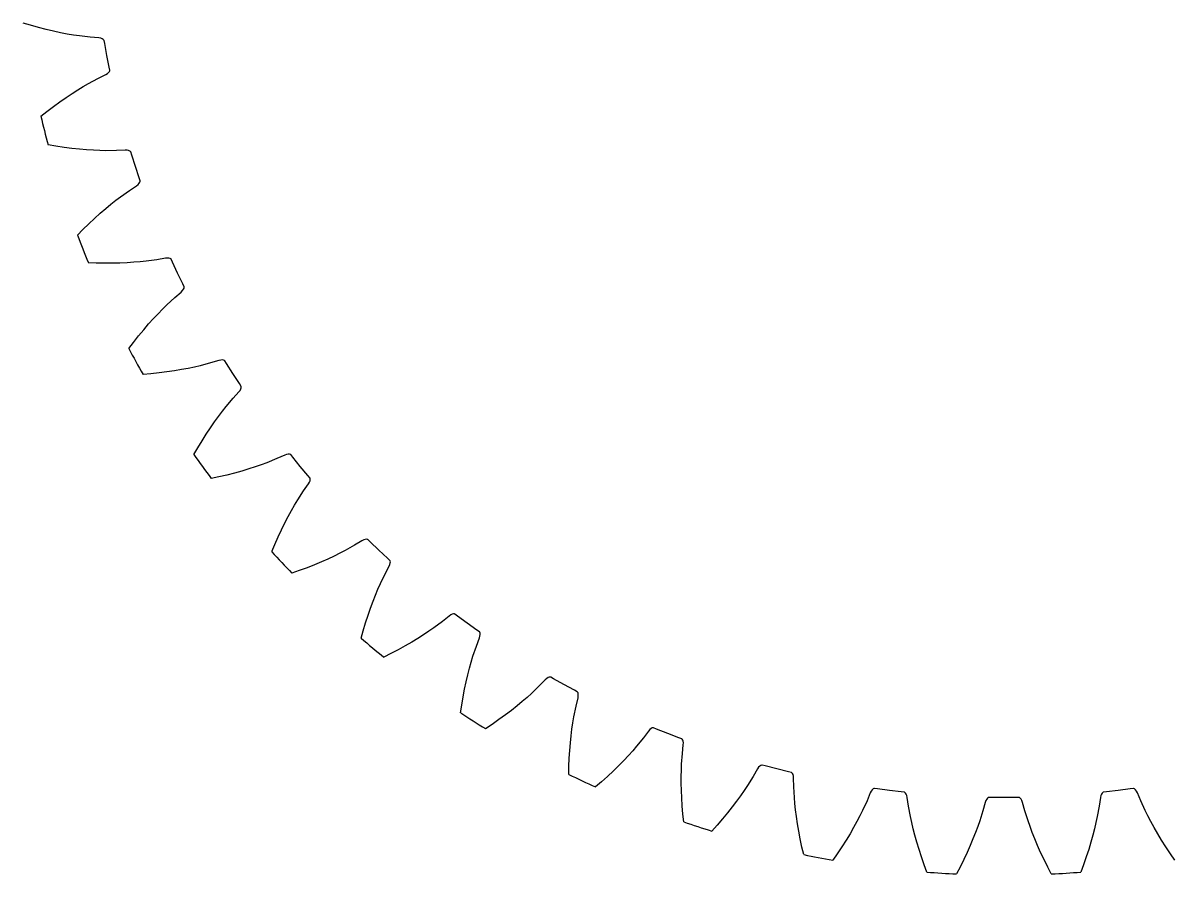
# Model space of a CAD drawing. Extents: x -39 to 114, y -39 to 39.
# Drawn here: x -38.62 to 6.74, y -38.96 to -5.46 of the extents above; entities that cross this region are included whole.
import ezdxf

# ---------------------------------------------------------------- set-up
doc = ezdxf.new("R2010")
doc.units = 0

msp = doc.modelspace()

# ---------------------------------------------------------------- linework, layer by layer
at = {"layer": 'layer1'}
for p, q in [((-38.323, -5.553), (-38.615, -5.464)), ((-38.007, -5.641), (-38.323, -5.553)), ((-37.704, -5.719), (-38.007, -5.641)), ((-37.414, -5.788), (-37.704, -5.719)), ((-37.138, -5.847), (-37.414, -5.788)), ((-36.877, -5.897), (-37.138, -5.847)), ((-36.629, -5.939), (-36.877, -5.897)), ((-36.396, -5.973), (-36.629, -5.939)), ((-35.974, -6.023), (-36.396, -5.973)), ((-35.636, -6.05), (-35.974, -6.023)), ((-35.559, -6.064), (-35.636, -6.05)), ((-35.499, -6.082), (-35.559, -6.064)), ((-35.455, -6.106), (-35.499, -6.082)), ((-35.428, -6.133), (-35.455, -6.106)), ((-35.421, -6.148), (-35.428, -6.133)), ((-35.398, -6.274), (-35.421, -6.148)), ((-35.313, -6.736), (-35.398, -6.274)), ((-35.222, -7.198), (-35.313, -6.736)), ((-35.197, -7.323), (-35.222, -7.198)), ((-36.039, -7.844), (-35.665, -7.643)), ((-35.665, -7.643), (-35.36, -7.493)), ((-35.36, -7.493), (-35.294, -7.452)), ((-35.294, -7.452), (-35.245, -7.413)), ((-35.245, -7.413), (-35.213, -7.375)), ((-35.213, -7.375), (-35.198, -7.339)), ((-35.198, -7.339), (-35.197, -7.323)), ((-36.682, -8.235), (-36.458, -8.093)), ((-36.458, -8.093), (-36.243, -7.962)), ((-36.243, -7.962), (-36.039, -7.844)), ((-37.415, -8.746), (-37.162, -8.562)), ((-37.162, -8.562), (-36.917, -8.392)), ((-36.917, -8.392), (-36.682, -8.235)), ((-37.915, -9.135), (-37.676, -8.945)), ((-37.676, -8.945), (-37.415, -8.746)), ((-37.325, -10.312), (-37.626, -10.261)), ((-37, -10.36), (-37.325, -10.312)), ((-36.69, -10.4), (-37, -10.36)), ((-36.393, -10.431), (-36.69, -10.4)), ((-36.112, -10.455), (-36.393, -10.431)), ((-35.847, -10.472), (-36.112, -10.455)), ((-35.596, -10.483), (-35.847, -10.472)), ((-35.36, -10.488), (-35.596, -10.483)), ((-34.935, -10.484), (-35.36, -10.488)), ((-34.596, -10.469), (-34.935, -10.484)), ((-34.519, -10.473), (-34.596, -10.469)), ((-34.457, -10.483), (-34.519, -10.473)), ((-34.411, -10.501), (-34.457, -10.483)), ((-34.38, -10.525), (-34.411, -10.501)), ((-34.371, -10.539), (-34.38, -10.525)), ((-34.333, -10.661), (-34.371, -10.539)), ((-34.19, -11.109), (-34.333, -10.661)), ((-34.042, -11.555), (-34.19, -11.109)), ((-34.082, -11.817), (-34.038, -11.772)), ((-34.002, -11.676), (-34.042, -11.555)), ((-34.038, -11.772), (-34.011, -11.73)), ((-34.011, -11.73), (-34.001, -11.693)), ((-34.001, -11.693), (-34.002, -11.676)), ((-34.772, -12.299), (-34.426, -12.053)), ((-34.426, -12.053), (-34.143, -11.866)), ((-34.143, -11.866), (-34.082, -11.817)), ((-35.361, -12.768), (-35.156, -12.599)), ((-35.156, -12.599), (-34.96, -12.442)), ((-34.96, -12.442), (-34.772, -12.299)), ((-35.796, -13.152), (-35.574, -12.953)), ((-35.574, -12.953), (-35.361, -12.768)), ((-36.471, -13.815), (-36.258, -13.596)), ((-36.258, -13.596), (-36.023, -13.367)), ((-36.023, -13.367), (-35.796, -13.152)), ((-35.738, -14.909), (-36.043, -14.896)), ((-35.41, -14.916), (-35.738, -14.909)), ((-35.098, -14.916), (-35.41, -14.916)), ((-34.799, -14.91), (-35.098, -14.916)), ((-34.517, -14.899), (-34.799, -14.91)), ((-34.252, -14.882), (-34.517, -14.899)), ((-34.002, -14.862), (-34.252, -14.882)), ((-33.767, -14.837), (-34.002, -14.862)), ((-33.346, -14.78), (-33.767, -14.837)), ((-33.011, -14.723), (-33.346, -14.78)), ((-32.934, -14.716), (-33.011, -14.723)), ((-32.871, -14.719), (-32.934, -14.716)), ((-32.823, -14.731), (-32.871, -14.719)), ((-32.79, -14.751), (-32.823, -14.731)), ((-32.779, -14.764), (-32.79, -14.751)), ((-32.726, -14.88), (-32.779, -14.764)), ((-32.529, -15.307), (-32.726, -14.88)), ((-32.326, -15.731), (-32.529, -15.307)), ((-32.27, -15.846), (-32.326, -15.731)), ((-32.273, -15.901), (-32.267, -15.862)), ((-32.267, -15.862), (-32.27, -15.846)), ((-32.956, -16.56), (-32.644, -16.272)), ((-32.644, -16.272), (-32.386, -16.051)), ((-32.386, -16.051), (-32.332, -15.996)), ((-32.332, -15.996), (-32.294, -15.945)), ((-32.294, -15.945), (-32.273, -15.901)), ((-33.3, -16.905), (-33.124, -16.726)), ((-33.124, -16.726), (-32.956, -16.56)), ((-33.67, -17.309), (-33.482, -17.099)), ((-33.482, -17.099), (-33.3, -16.905)), ((-34.064, -17.776), (-33.865, -17.535)), ((-33.865, -17.535), (-33.67, -17.309)), ((-34.452, -18.277), (-34.268, -18.033)), ((-34.268, -18.033), (-34.064, -17.776)), ((-31.871, -19.006), (-32.117, -19.058)), ((-31.641, -18.952), (-31.871, -19.006)), ((-31.23, -18.843), (-31.641, -18.952)), ((-30.906, -18.744), (-31.23, -18.843)), ((-30.83, -18.728), (-30.906, -18.744)), ((-30.767, -18.723), (-30.83, -18.728)), ((-30.718, -18.729), (-30.767, -18.723)), ((-30.683, -18.745), (-30.718, -18.729)), ((-30.67, -18.756), (-30.683, -18.745)), ((-30.603, -18.864), (-30.67, -18.756)), ((-30.354, -19.263), (-30.603, -18.864)), ((-33.588, -19.27), (-33.892, -19.296)), ((-33.261, -19.236), (-33.588, -19.27)), ((-32.951, -19.198), (-33.261, -19.236)), ((-32.656, -19.154), (-32.951, -19.198)), ((-32.378, -19.107), (-32.656, -19.154)), ((-32.117, -19.058), (-32.378, -19.107)), ((-30.099, -19.658), (-30.354, -19.263)), ((-30.119, -19.984), (-30.072, -19.922)), ((-30.03, -19.765), (-30.099, -19.658)), ((-30.072, -19.922), (-30.041, -19.867)), ((-30.041, -19.867), (-30.025, -19.82)), ((-30.025, -19.781), (-30.03, -19.765)), ((-30.025, -19.82), (-30.025, -19.781)), ((-30.62, -20.56), (-30.347, -20.235)), ((-30.347, -20.235), (-30.119, -19.984)), ((-30.919, -20.946), (-30.767, -20.745)), ((-30.767, -20.745), (-30.62, -20.56)), ((-31.235, -21.393), (-31.075, -21.161)), ((-31.075, -21.161), (-30.919, -20.946)), ((-31.568, -21.905), (-31.4, -21.641)), ((-31.4, -21.641), (-31.235, -21.393)), ((-31.89, -22.451), (-31.737, -22.186)), ((-31.737, -22.186), (-31.568, -21.905)), ((-28.622, -22.608), (-29.016, -22.768)), ((-28.313, -22.47), (-28.622, -22.608)), ((-28.24, -22.444), (-28.313, -22.47)), ((-28.178, -22.432), (-28.24, -22.444)), ((-28.128, -22.431), (-28.178, -22.432)), ((-28.091, -22.442), (-28.128, -22.431)), ((-28.078, -22.452), (-28.091, -22.442)), ((-27.997, -22.551), (-28.078, -22.452)), ((-27.7, -22.915), (-27.997, -22.551)), ((-29.998, -23.096), (-30.285, -23.176)), ((-29.728, -23.015), (-29.998, -23.096)), ((-29.475, -22.933), (-29.728, -23.015)), ((-29.237, -22.85), (-29.475, -22.933)), ((-29.016, -22.768), (-29.237, -22.85)), ((-27.398, -23.276), (-27.7, -22.915)), ((-30.907, -23.328), (-31.206, -23.392)), ((-30.588, -23.253), (-30.907, -23.328)), ((-30.285, -23.176), (-30.588, -23.253)), ((-27.316, -23.373), (-27.398, -23.276)), ((-27.377, -23.601), (-27.338, -23.534)), ((-27.338, -23.534), (-27.314, -23.476)), ((-27.309, -23.388), (-27.316, -23.373)), ((-27.314, -23.476), (-27.305, -23.427)), ((-27.305, -23.427), (-27.309, -23.388)), ((-27.802, -24.236), (-27.571, -23.879)), ((-27.571, -23.879), (-27.377, -23.601)), ((-28.05, -24.656), (-27.924, -24.438)), ((-27.924, -24.438), (-27.802, -24.236)), ((-28.308, -25.139), (-28.177, -24.888)), ((-28.177, -24.888), (-28.05, -24.656)), ((-28.44, -25.406), (-28.308, -25.139)), ((-28.706, -25.989), (-28.573, -25.689)), ((-28.573, -25.689), (-28.44, -25.406)), ((-25.273, -25.841), (-25.563, -26.017)), ((-25.204, -25.807), (-25.273, -25.841)), ((-25.144, -25.786), (-25.204, -25.807)), ((-25.095, -25.78), (-25.144, -25.786)), ((-25.057, -25.786), (-25.095, -25.78)), ((-25.042, -25.794), (-25.057, -25.786)), ((-24.95, -25.882), (-25.042, -25.794)), ((-28.825, -26.27), (-28.706, -25.989)), ((-25.934, -26.226), (-26.143, -26.335)), ((-25.563, -26.017), (-25.934, -26.226)), ((-24.609, -26.206), (-24.95, -25.882)), ((-24.265, -26.526), (-24.609, -26.206)), ((-26.867, -26.674), (-27.142, -26.789)), ((-26.609, -26.559), (-26.867, -26.674)), ((-26.368, -26.446), (-26.609, -26.559)), ((-26.143, -26.335), (-26.368, -26.446)), ((-24.171, -26.612), (-24.265, -26.526)), ((-24.173, -26.775), (-24.157, -26.714)), ((-24.162, -26.627), (-24.171, -26.612)), ((-24.153, -26.664), (-24.162, -26.627)), ((-24.157, -26.714), (-24.153, -26.664)), ((-27.74, -27.018), (-28.029, -27.118)), ((-27.432, -26.904), (-27.74, -27.018)), ((-27.142, -26.789), (-27.432, -26.904)), ((-24.545, -27.529), (-24.361, -27.146)), ((-24.361, -27.146), (-24.203, -26.846)), ((-24.203, -26.846), (-24.173, -26.775)), ((-24.641, -27.745), (-24.545, -27.529)), ((-24.836, -28.224), (-24.738, -27.977)), ((-24.738, -27.977), (-24.641, -27.745)), ((-25.032, -28.77), (-24.934, -28.488)), ((-24.934, -28.488), (-24.836, -28.224)), ((-25.128, -29.068), (-25.032, -28.77)), ((-22.101, -29.016), (-22.442, -29.269)), ((-21.835, -28.805), (-22.101, -29.016)), ((-21.771, -28.762), (-21.835, -28.805)), ((-21.714, -28.735), (-21.771, -28.762)), ((-21.666, -28.722), (-21.714, -28.735)), ((-21.628, -28.723), (-21.666, -28.722)), ((-21.612, -28.729), (-21.628, -28.723)), ((-21.51, -28.805), (-21.612, -28.729)), ((-21.131, -29.084), (-21.51, -28.805)), ((-25.305, -29.676), (-25.223, -29.382)), ((-25.223, -29.382), (-25.128, -29.068)), ((-22.636, -29.404), (-22.846, -29.543)), ((-22.442, -29.269), (-22.636, -29.404)), ((-20.749, -29.358), (-21.131, -29.084)), ((-20.645, -29.432), (-20.749, -29.358)), ((-20.634, -29.445), (-20.645, -29.432)), ((-20.621, -29.481), (-20.634, -29.445)), ((-23.312, -29.831), (-23.57, -29.98)), ((-23.07, -29.685), (-23.312, -29.831)), ((-22.846, -29.543), (-23.07, -29.685)), ((-20.767, -29.986), (-20.648, -29.668)), ((-20.648, -29.668), (-20.627, -29.593)), ((-20.627, -29.593), (-20.618, -29.531)), ((-20.618, -29.531), (-20.621, -29.481)), ((-24.135, -30.281), (-24.409, -30.417)), ((-23.844, -30.13), (-24.135, -30.281)), ((-23.57, -29.98), (-23.844, -30.13)), ((-20.902, -30.388), (-20.767, -29.986)), ((-21.037, -30.857), (-20.97, -30.615)), ((-20.97, -30.615), (-20.902, -30.388)), ((-21.167, -31.389), (-21.103, -31.114)), ((-21.103, -31.114), (-21.037, -30.857)), ((-17.994, -31.264), (-18.053, -31.314)), ((-17.942, -31.229), (-17.994, -31.264)), ((-17.896, -31.211), (-17.942, -31.229)), ((-17.857, -31.207), (-17.896, -31.211)), ((-17.841, -31.212), (-17.857, -31.207)), ((-17.73, -31.274), (-17.841, -31.212)), ((-17.319, -31.503), (-17.73, -31.274)), ((-21.287, -31.988), (-21.229, -31.681)), ((-21.229, -31.681), (-21.167, -31.389)), ((-18.29, -31.557), (-18.597, -31.851)), ((-18.053, -31.314), (-18.29, -31.557)), ((-16.906, -31.727), (-17.319, -31.503)), ((-16.793, -31.787), (-16.906, -31.727)), ((-21.341, -32.311), (-21.287, -31.988)), ((-18.963, -32.173), (-19.168, -32.342)), ((-18.773, -32.009), (-18.963, -32.173)), ((-18.597, -31.851), (-18.773, -32.009)), ((-16.845, -32.352), (-16.766, -32.022)), ((-16.781, -31.799), (-16.793, -31.787)), ((-16.763, -31.833), (-16.781, -31.799)), ((-16.766, -32.022), (-16.755, -31.945)), ((-16.754, -31.882), (-16.763, -31.833)), ((-16.755, -31.945), (-16.754, -31.882)), ((-21.386, -32.614), (-21.341, -32.311)), ((-19.389, -32.517), (-19.627, -32.697)), ((-19.168, -32.342), (-19.389, -32.517)), ((-16.928, -32.768), (-16.845, -32.352)), ((-20.149, -33.068), (-20.404, -33.237)), ((-19.88, -32.881), (-20.149, -33.068)), ((-19.627, -32.697), (-19.88, -32.881)), ((-17.004, -33.25), (-16.967, -33.001)), ((-16.967, -33.001), (-16.928, -32.768)), ((-17.066, -33.794), (-17.037, -33.513)), ((-17.037, -33.513), (-17.004, -33.25)), ((-13.986, -33.33), (-14.19, -33.601)), ((-13.934, -33.273), (-13.986, -33.33)), ((-13.886, -33.232), (-13.934, -33.273)), ((-13.843, -33.208), (-13.886, -33.232)), ((-13.805, -33.199), (-13.843, -33.208)), ((-13.788, -33.201), (-13.805, -33.199)), ((-13.67, -33.25), (-13.788, -33.201)), ((-13.234, -33.425), (-13.67, -33.25)), ((-12.796, -33.596), (-13.234, -33.425)), ((-17.091, -34.092), (-17.066, -33.794)), ((-14.458, -33.931), (-14.613, -34.109)), ((-14.19, -33.601), (-14.458, -33.931)), ((-12.677, -33.642), (-12.796, -33.596)), ((-12.663, -33.651), (-12.677, -33.642)), ((-12.641, -33.683), (-12.663, -33.651)), ((-12.657, -34.208), (-12.621, -33.871)), ((-12.626, -33.731), (-12.641, -33.683)), ((-12.619, -33.793), (-12.626, -33.731)), ((-12.621, -33.871), (-12.619, -33.793)), ((-17.123, -34.731), (-17.11, -34.404)), ((-17.11, -34.404), (-17.091, -34.092)), ((-14.781, -34.296), (-14.963, -34.489)), ((-14.613, -34.109), (-14.781, -34.296)), ((-12.688, -34.632), (-12.657, -34.208)), ((-17.13, -35.037), (-17.123, -34.731)), ((-15.374, -34.899), (-15.602, -35.113)), ((-15.161, -34.691), (-15.374, -34.899)), ((-14.963, -34.489), (-15.161, -34.691)), ((-12.702, -35.119), (-12.697, -34.868)), ((-12.697, -34.868), (-12.688, -34.632)), ((-9.698, -34.82), (-9.867, -35.114)), ((-9.654, -34.757), (-9.698, -34.82)), ((-9.611, -34.71), (-9.654, -34.757)), ((-9.572, -34.681), (-9.611, -34.71)), ((-9.535, -34.668), (-9.572, -34.681)), ((-9.518, -34.668), (-9.535, -34.668)), ((-9.395, -34.701), (-9.518, -34.668)), ((-8.94, -34.821), (-9.395, -34.701)), ((-8.484, -34.935), (-8.94, -34.821)), ((-15.846, -35.332), (-16.077, -35.532)), ((-15.602, -35.113), (-15.846, -35.332)), ((-12.702, -35.384), (-12.702, -35.119)), ((-9.867, -35.114), (-10.092, -35.475)), ((-8.36, -34.965), (-8.484, -34.935)), ((-8.346, -34.973), (-8.36, -34.965)), ((-8.32, -35.002), (-8.346, -34.973)), ((-8.299, -35.047), (-8.32, -35.002)), ((-8.284, -35.108), (-8.299, -35.047)), ((-8.276, -35.185), (-8.284, -35.108)), ((-8.27, -35.525), (-8.276, -35.185)), ((-12.696, -35.667), (-12.702, -35.384)), ((-12.683, -35.965), (-12.696, -35.667)), ((-10.222, -35.672), (-10.366, -35.878)), ((-10.092, -35.475), (-10.222, -35.672)), ((-8.247, -35.949), (-8.27, -35.525)), ((-5.258, -35.761), (-5.388, -36.074)), ((-5.222, -35.693), (-5.258, -35.761)), ((-5.185, -35.641), (-5.222, -35.693)), ((-5.149, -35.607), (-5.185, -35.641)), ((-5.115, -35.59), (-5.149, -35.607)), ((-5.098, -35.587), (-5.115, -35.59)), ((-4.972, -35.605), (-5.098, -35.587)), ((-4.506, -35.667), (-4.972, -35.605)), ((-4.039, -35.723), (-4.506, -35.667)), ((-3.912, -35.737), (-4.039, -35.723)), ((-3.897, -35.743), (-3.912, -35.737)), ((-3.867, -35.769), (-3.897, -35.743)), ((-3.841, -35.811), (-3.867, -35.769)), ((-3.819, -35.87), (-3.841, -35.811)), ((3.841, -35.811), (3.819, -35.87)), ((3.867, -35.769), (3.841, -35.811)), ((3.897, -35.743), (3.867, -35.769)), ((3.912, -35.737), (3.897, -35.743)), ((4.039, -35.723), (3.912, -35.737)), ((4.506, -35.667), (4.039, -35.723)), ((4.972, -35.605), (4.506, -35.667)), ((5.098, -35.587), (4.972, -35.605)), ((5.115, -35.59), (5.098, -35.587)), ((5.149, -35.607), (5.115, -35.59)), ((5.185, -35.641), (5.149, -35.607)), ((5.222, -35.693), (5.185, -35.641)), ((5.258, -35.761), (5.222, -35.693)), ((5.388, -36.074), (5.258, -35.761)), ((-12.663, -36.277), (-12.683, -35.965)), ((-12.635, -36.603), (-12.663, -36.277)), ((-10.522, -36.093), (-10.693, -36.317)), ((-10.366, -35.878), (-10.522, -36.093)), ((-8.227, -36.184), (-8.247, -35.949)), ((-8.2, -36.434), (-8.227, -36.184)), ((-5.388, -36.074), (-5.566, -36.46)), ((-3.801, -35.945), (-3.819, -35.87)), ((-3.752, -36.281), (-3.801, -35.945)), ((-0.734, -36.138), (-0.825, -36.465)), ((-0.707, -36.066), (-0.734, -36.138)), ((-0.677, -36.01), (-0.707, -36.066)), ((-0.646, -35.971), (-0.677, -36.01)), ((-0.614, -35.95), (-0.646, -35.971)), ((-0.598, -35.946), (-0.614, -35.95)), ((-0.47, -35.947), (-0.598, -35.946)), ((0, -35.95), (-0.47, -35.947)), ((0.47, -35.947), (0, -35.95)), ((0.598, -35.946), (0.47, -35.947)), ((0.614, -35.95), (0.598, -35.946)), ((0.646, -35.971), (0.614, -35.95)), ((0.677, -36.01), (0.646, -35.971)), ((0.707, -36.066), (0.677, -36.01)), ((0.734, -36.138), (0.707, -36.066)), ((0.825, -36.465), (0.734, -36.138)), ((3.801, -35.945), (3.752, -36.281)), ((3.819, -35.87), (3.801, -35.945)), ((5.566, -36.46), (5.388, -36.074)), ((-12.603, -36.907), (-12.635, -36.603)), ((-10.879, -36.551), (-11.078, -36.792)), ((-10.693, -36.317), (-10.879, -36.551)), ((-8.167, -36.697), (-8.2, -36.434)), ((-8.125, -36.977), (-8.167, -36.697)), ((-5.671, -36.672), (-5.788, -36.894)), ((-5.566, -36.46), (-5.671, -36.672)), ((-3.676, -36.699), (-3.752, -36.281)), ((-3.627, -36.93), (-3.676, -36.699)), ((-0.825, -36.465), (-0.952, -36.87)), ((0.952, -36.87), (0.825, -36.465)), ((3.676, -36.699), (3.627, -36.93)), ((3.752, -36.281), (3.676, -36.699)), ((5.671, -36.672), (5.566, -36.46)), ((5.788, -36.894), (5.671, -36.672)), ((-11.293, -37.04), (-11.497, -37.267)), ((-11.078, -36.792), (-11.293, -37.04)), ((-8.075, -37.271), (-8.125, -36.977)), ((-5.916, -37.127), (-6.057, -37.371)), ((-5.788, -36.894), (-5.916, -37.127)), ((-3.569, -37.175), (-3.627, -36.93)), ((-3.503, -37.432), (-3.569, -37.175)), ((-1.03, -37.093), (-1.118, -37.329)), ((-0.952, -36.87), (-1.03, -37.093)), ((1.03, -37.093), (0.952, -36.87)), ((1.118, -37.329), (1.03, -37.093)), ((3.569, -37.175), (3.503, -37.432)), ((3.627, -36.93), (3.569, -37.175)), ((5.916, -37.127), (5.788, -36.894)), ((6.057, -37.371), (5.916, -37.127)), ((-8.017, -37.578), (-8.075, -37.271)), ((-7.948, -37.898), (-8.017, -37.578)), ((-6.212, -37.626), (-6.38, -37.89)), ((-6.057, -37.371), (-6.212, -37.626)), ((-3.427, -37.703), (-3.503, -37.432)), ((-1.216, -37.576), (-1.326, -37.836)), ((-1.118, -37.329), (-1.216, -37.576)), ((1.216, -37.576), (1.118, -37.329)), ((1.326, -37.836), (1.216, -37.576)), ((3.503, -37.432), (3.427, -37.703)), ((6.212, -37.626), (6.057, -37.371)), ((6.38, -37.89), (6.212, -37.626)), ((-7.878, -38.196), (-7.948, -37.898)), ((-6.38, -37.89), (-6.561, -38.163)), ((-3.34, -37.989), (-3.427, -37.703)), ((-3.244, -38.286), (-3.34, -37.989)), ((-1.326, -37.836), (-1.447, -38.108)), ((1.447, -38.108), (1.326, -37.836)), ((3.34, -37.989), (3.244, -38.286)), ((3.427, -37.703), (3.34, -37.989)), ((6.561, -38.163), (6.38, -37.89)), ((-6.561, -38.163), (-6.736, -38.414)), ((-3.135, -38.596), (-3.244, -38.286)), ((-1.581, -38.391), (-1.727, -38.684)), ((-1.447, -38.108), (-1.581, -38.391)), ((1.581, -38.391), (1.447, -38.108)), ((1.727, -38.684), (1.581, -38.391)), ((3.244, -38.286), (3.135, -38.596)), ((6.736, -38.414), (6.561, -38.163)), ((-3.029, -38.882), (-3.135, -38.596)), ((-1.727, -38.684), (-1.868, -38.955)), ((1.868, -38.955), (1.727, -38.684)), ((3.135, -38.596), (3.029, -38.882))]:
    msp.add_line(p, q, dxfattribs=at)
for start, end in [(193.5457, 195.2543), (200.7457, 202.4543), (207.9457, 209.6543), (215.1457, 216.8543), (222.3457, 224.0543), (229.5457, 231.2543), (236.7457, 238.4543), (243.9457, 245.6543), (251.1457, 252.8543), (258.3457, 260.0543), (265.5457, 267.2543), (272.7457, 274.4543)]:
    msp.add_arc((0, 0), 39, start, end, dxfattribs=at)
at = {"layer": 'layer3'}
for p, q in [((-38.323, -5.553), (-38.615, -5.464)), ((-38.007, -5.641), (-38.323, -5.553)), ((-37.704, -5.719), (-38.007, -5.641)), ((-37.414, -5.788), (-37.704, -5.719)), ((-37.138, -5.847), (-37.414, -5.788)), ((-36.877, -5.897), (-37.138, -5.847)), ((-36.629, -5.939), (-36.877, -5.897)), ((-36.396, -5.973), (-36.629, -5.939)), ((-35.974, -6.023), (-36.396, -5.973)), ((-35.636, -6.05), (-35.974, -6.023)), ((-35.559, -6.064), (-35.636, -6.05)), ((-35.499, -6.082), (-35.559, -6.064)), ((-35.455, -6.106), (-35.499, -6.082)), ((-35.428, -6.133), (-35.455, -6.106)), ((-35.421, -6.148), (-35.428, -6.133)), ((-35.398, -6.274), (-35.421, -6.148)), ((-35.313, -6.736), (-35.398, -6.274)), ((-35.222, -7.198), (-35.313, -6.736)), ((-35.197, -7.323), (-35.222, -7.198)), ((-36.039, -7.844), (-35.665, -7.643)), ((-35.665, -7.643), (-35.36, -7.493)), ((-35.36, -7.493), (-35.294, -7.452)), ((-35.294, -7.452), (-35.245, -7.413)), ((-35.245, -7.413), (-35.213, -7.375)), ((-35.213, -7.375), (-35.198, -7.339)), ((-35.198, -7.339), (-35.197, -7.323)), ((-36.682, -8.235), (-36.458, -8.093)), ((-36.458, -8.093), (-36.243, -7.962)), ((-36.243, -7.962), (-36.039, -7.844)), ((-37.415, -8.746), (-37.162, -8.562)), ((-37.162, -8.562), (-36.917, -8.392)), ((-36.917, -8.392), (-36.682, -8.235)), ((-37.915, -9.135), (-37.676, -8.945)), ((-37.676, -8.945), (-37.415, -8.746)), ((-37.325, -10.312), (-37.626, -10.261)), ((-37, -10.36), (-37.325, -10.312)), ((-36.69, -10.4), (-37, -10.36)), ((-36.393, -10.431), (-36.69, -10.4)), ((-36.112, -10.455), (-36.393, -10.431)), ((-35.847, -10.472), (-36.112, -10.455)), ((-35.596, -10.483), (-35.847, -10.472)), ((-35.36, -10.488), (-35.596, -10.483)), ((-34.935, -10.484), (-35.36, -10.488)), ((-34.596, -10.469), (-34.935, -10.484)), ((-34.519, -10.473), (-34.596, -10.469)), ((-34.457, -10.483), (-34.519, -10.473)), ((-34.411, -10.501), (-34.457, -10.483)), ((-34.38, -10.525), (-34.411, -10.501)), ((-34.371, -10.539), (-34.38, -10.525)), ((-34.333, -10.661), (-34.371, -10.539)), ((-34.19, -11.109), (-34.333, -10.661)), ((-34.042, -11.555), (-34.19, -11.109)), ((-34.082, -11.817), (-34.038, -11.772)), ((-34.002, -11.676), (-34.042, -11.555)), ((-34.038, -11.772), (-34.011, -11.73)), ((-34.011, -11.73), (-34.001, -11.693)), ((-34.001, -11.693), (-34.002, -11.676)), ((-34.772, -12.299), (-34.426, -12.053)), ((-34.426, -12.053), (-34.143, -11.866)), ((-34.143, -11.866), (-34.082, -11.817)), ((-35.361, -12.768), (-35.156, -12.599)), ((-35.156, -12.599), (-34.96, -12.442)), ((-34.96, -12.442), (-34.772, -12.299)), ((-35.796, -13.152), (-35.574, -12.953)), ((-35.574, -12.953), (-35.361, -12.768)), ((-36.471, -13.815), (-36.258, -13.596)), ((-36.258, -13.596), (-36.023, -13.367)), ((-36.023, -13.367), (-35.796, -13.152)), ((-35.738, -14.909), (-36.043, -14.896)), ((-35.41, -14.916), (-35.738, -14.909)), ((-35.098, -14.916), (-35.41, -14.916)), ((-34.799, -14.91), (-35.098, -14.916)), ((-34.517, -14.899), (-34.799, -14.91)), ((-34.252, -14.882), (-34.517, -14.899)), ((-34.002, -14.862), (-34.252, -14.882)), ((-33.767, -14.837), (-34.002, -14.862)), ((-33.346, -14.78), (-33.767, -14.837)), ((-33.011, -14.723), (-33.346, -14.78)), ((-32.934, -14.716), (-33.011, -14.723)), ((-32.871, -14.719), (-32.934, -14.716)), ((-32.823, -14.731), (-32.871, -14.719)), ((-32.79, -14.751), (-32.823, -14.731)), ((-32.779, -14.764), (-32.79, -14.751)), ((-32.726, -14.88), (-32.779, -14.764)), ((-32.529, -15.307), (-32.726, -14.88)), ((-32.326, -15.731), (-32.529, -15.307)), ((-32.27, -15.846), (-32.326, -15.731)), ((-32.273, -15.901), (-32.267, -15.862)), ((-32.267, -15.862), (-32.27, -15.846)), ((-32.956, -16.56), (-32.644, -16.272)), ((-32.644, -16.272), (-32.386, -16.051)), ((-32.386, -16.051), (-32.332, -15.996)), ((-32.332, -15.996), (-32.294, -15.945)), ((-32.294, -15.945), (-32.273, -15.901)), ((-33.3, -16.905), (-33.124, -16.726)), ((-33.124, -16.726), (-32.956, -16.56)), ((-33.67, -17.309), (-33.482, -17.099)), ((-33.482, -17.099), (-33.3, -16.905)), ((-34.064, -17.776), (-33.865, -17.535)), ((-33.865, -17.535), (-33.67, -17.309)), ((-34.452, -18.277), (-34.268, -18.033)), ((-34.268, -18.033), (-34.064, -17.776)), ((-31.871, -19.006), (-32.117, -19.058)), ((-31.641, -18.952), (-31.871, -19.006)), ((-31.23, -18.843), (-31.641, -18.952)), ((-30.906, -18.744), (-31.23, -18.843)), ((-30.83, -18.728), (-30.906, -18.744)), ((-30.767, -18.723), (-30.83, -18.728)), ((-30.718, -18.729), (-30.767, -18.723)), ((-30.683, -18.745), (-30.718, -18.729)), ((-30.67, -18.756), (-30.683, -18.745)), ((-30.603, -18.864), (-30.67, -18.756)), ((-30.354, -19.263), (-30.603, -18.864)), ((-33.588, -19.27), (-33.892, -19.296)), ((-33.261, -19.236), (-33.588, -19.27)), ((-32.951, -19.198), (-33.261, -19.236)), ((-32.656, -19.154), (-32.951, -19.198)), ((-32.378, -19.107), (-32.656, -19.154)), ((-32.117, -19.058), (-32.378, -19.107)), ((-30.099, -19.658), (-30.354, -19.263)), ((-30.119, -19.984), (-30.072, -19.922)), ((-30.03, -19.765), (-30.099, -19.658)), ((-30.072, -19.922), (-30.041, -19.867)), ((-30.041, -19.867), (-30.025, -19.82)), ((-30.025, -19.781), (-30.03, -19.765)), ((-30.025, -19.82), (-30.025, -19.781)), ((-30.62, -20.56), (-30.347, -20.235)), ((-30.347, -20.235), (-30.119, -19.984)), ((-30.919, -20.946), (-30.767, -20.745)), ((-30.767, -20.745), (-30.62, -20.56)), ((-31.235, -21.393), (-31.075, -21.161)), ((-31.075, -21.161), (-30.919, -20.946)), ((-31.568, -21.905), (-31.4, -21.641)), ((-31.4, -21.641), (-31.235, -21.393)), ((-31.89, -22.451), (-31.737, -22.186)), ((-31.737, -22.186), (-31.568, -21.905)), ((-28.622, -22.608), (-29.016, -22.768)), ((-28.313, -22.47), (-28.622, -22.608)), ((-28.24, -22.444), (-28.313, -22.47)), ((-28.178, -22.432), (-28.24, -22.444)), ((-28.128, -22.431), (-28.178, -22.432)), ((-28.091, -22.442), (-28.128, -22.431)), ((-28.078, -22.452), (-28.091, -22.442)), ((-27.997, -22.551), (-28.078, -22.452)), ((-27.7, -22.915), (-27.997, -22.551)), ((-29.998, -23.096), (-30.285, -23.176)), ((-29.728, -23.015), (-29.998, -23.096)), ((-29.475, -22.933), (-29.728, -23.015)), ((-29.237, -22.85), (-29.475, -22.933)), ((-29.016, -22.768), (-29.237, -22.85)), ((-27.398, -23.276), (-27.7, -22.915)), ((-30.907, -23.328), (-31.206, -23.392)), ((-30.588, -23.253), (-30.907, -23.328)), ((-30.285, -23.176), (-30.588, -23.253)), ((-27.316, -23.373), (-27.398, -23.276)), ((-27.377, -23.601), (-27.338, -23.534)), ((-27.338, -23.534), (-27.314, -23.476)), ((-27.309, -23.388), (-27.316, -23.373)), ((-27.314, -23.476), (-27.305, -23.427)), ((-27.305, -23.427), (-27.309, -23.388)), ((-27.802, -24.236), (-27.571, -23.879)), ((-27.571, -23.879), (-27.377, -23.601)), ((-28.05, -24.656), (-27.924, -24.438)), ((-27.924, -24.438), (-27.802, -24.236)), ((-28.308, -25.139), (-28.177, -24.888)), ((-28.177, -24.888), (-28.05, -24.656)), ((-28.44, -25.406), (-28.308, -25.139)), ((-28.706, -25.989), (-28.573, -25.689)), ((-28.573, -25.689), (-28.44, -25.406)), ((-25.273, -25.841), (-25.563, -26.017)), ((-25.204, -25.807), (-25.273, -25.841)), ((-25.144, -25.786), (-25.204, -25.807)), ((-25.095, -25.78), (-25.144, -25.786)), ((-25.057, -25.786), (-25.095, -25.78)), ((-25.042, -25.794), (-25.057, -25.786)), ((-24.95, -25.882), (-25.042, -25.794)), ((-28.825, -26.27), (-28.706, -25.989)), ((-25.934, -26.226), (-26.143, -26.335)), ((-25.563, -26.017), (-25.934, -26.226)), ((-24.609, -26.206), (-24.95, -25.882)), ((-24.265, -26.526), (-24.609, -26.206)), ((-26.867, -26.674), (-27.142, -26.789)), ((-26.609, -26.559), (-26.867, -26.674)), ((-26.368, -26.446), (-26.609, -26.559)), ((-26.143, -26.335), (-26.368, -26.446)), ((-24.171, -26.612), (-24.265, -26.526)), ((-24.173, -26.775), (-24.157, -26.714)), ((-24.162, -26.627), (-24.171, -26.612)), ((-24.153, -26.664), (-24.162, -26.627)), ((-24.157, -26.714), (-24.153, -26.664)), ((-27.74, -27.018), (-28.029, -27.118)), ((-27.432, -26.904), (-27.74, -27.018)), ((-27.142, -26.789), (-27.432, -26.904)), ((-24.545, -27.529), (-24.361, -27.146)), ((-24.361, -27.146), (-24.203, -26.846)), ((-24.203, -26.846), (-24.173, -26.775)), ((-24.641, -27.745), (-24.545, -27.529)), ((-24.836, -28.224), (-24.738, -27.977)), ((-24.738, -27.977), (-24.641, -27.745)), ((-25.032, -28.77), (-24.934, -28.488)), ((-24.934, -28.488), (-24.836, -28.224)), ((-25.128, -29.068), (-25.032, -28.77)), ((-22.101, -29.016), (-22.442, -29.269)), ((-21.835, -28.805), (-22.101, -29.016)), ((-21.771, -28.762), (-21.835, -28.805)), ((-21.714, -28.735), (-21.771, -28.762)), ((-21.666, -28.722), (-21.714, -28.735)), ((-21.628, -28.723), (-21.666, -28.722)), ((-21.612, -28.729), (-21.628, -28.723)), ((-21.51, -28.805), (-21.612, -28.729)), ((-21.131, -29.084), (-21.51, -28.805)), ((-25.305, -29.676), (-25.223, -29.382)), ((-25.223, -29.382), (-25.128, -29.068)), ((-22.636, -29.404), (-22.846, -29.543)), ((-22.442, -29.269), (-22.636, -29.404)), ((-20.749, -29.358), (-21.131, -29.084)), ((-20.645, -29.432), (-20.749, -29.358)), ((-20.634, -29.445), (-20.645, -29.432)), ((-20.621, -29.481), (-20.634, -29.445)), ((-23.312, -29.831), (-23.57, -29.98)), ((-23.07, -29.685), (-23.312, -29.831)), ((-22.846, -29.543), (-23.07, -29.685)), ((-20.767, -29.986), (-20.648, -29.668)), ((-20.648, -29.668), (-20.627, -29.593)), ((-20.627, -29.593), (-20.618, -29.531)), ((-20.618, -29.531), (-20.621, -29.481)), ((-24.135, -30.281), (-24.409, -30.417)), ((-23.844, -30.13), (-24.135, -30.281)), ((-23.57, -29.98), (-23.844, -30.13)), ((-20.902, -30.388), (-20.767, -29.986)), ((-21.037, -30.857), (-20.97, -30.615)), ((-20.97, -30.615), (-20.902, -30.388)), ((-21.167, -31.389), (-21.103, -31.114)), ((-21.103, -31.114), (-21.037, -30.857)), ((-17.994, -31.264), (-18.053, -31.314)), ((-17.942, -31.229), (-17.994, -31.264)), ((-17.896, -31.211), (-17.942, -31.229)), ((-17.857, -31.207), (-17.896, -31.211)), ((-17.841, -31.212), (-17.857, -31.207)), ((-17.73, -31.274), (-17.841, -31.212)), ((-17.319, -31.503), (-17.73, -31.274)), ((-21.287, -31.988), (-21.229, -31.681)), ((-21.229, -31.681), (-21.167, -31.389)), ((-18.29, -31.557), (-18.597, -31.851)), ((-18.053, -31.314), (-18.29, -31.557)), ((-16.906, -31.727), (-17.319, -31.503)), ((-16.793, -31.787), (-16.906, -31.727)), ((-21.341, -32.311), (-21.287, -31.988)), ((-18.963, -32.173), (-19.168, -32.342)), ((-18.773, -32.009), (-18.963, -32.173)), ((-18.597, -31.851), (-18.773, -32.009)), ((-16.845, -32.352), (-16.766, -32.022)), ((-16.781, -31.799), (-16.793, -31.787)), ((-16.763, -31.833), (-16.781, -31.799)), ((-16.766, -32.022), (-16.755, -31.945)), ((-16.754, -31.882), (-16.763, -31.833)), ((-16.755, -31.945), (-16.754, -31.882)), ((-21.386, -32.614), (-21.341, -32.311)), ((-19.389, -32.517), (-19.627, -32.697)), ((-19.168, -32.342), (-19.389, -32.517)), ((-16.928, -32.768), (-16.845, -32.352)), ((-20.149, -33.068), (-20.404, -33.237)), ((-19.88, -32.881), (-20.149, -33.068)), ((-19.627, -32.697), (-19.88, -32.881)), ((-17.004, -33.25), (-16.967, -33.001)), ((-16.967, -33.001), (-16.928, -32.768)), ((-17.066, -33.794), (-17.037, -33.513)), ((-17.037, -33.513), (-17.004, -33.25)), ((-13.986, -33.33), (-14.19, -33.601)), ((-13.934, -33.273), (-13.986, -33.33)), ((-13.886, -33.232), (-13.934, -33.273)), ((-13.843, -33.208), (-13.886, -33.232)), ((-13.805, -33.199), (-13.843, -33.208)), ((-13.788, -33.201), (-13.805, -33.199)), ((-13.67, -33.25), (-13.788, -33.201)), ((-13.234, -33.425), (-13.67, -33.25)), ((-12.796, -33.596), (-13.234, -33.425)), ((-17.091, -34.092), (-17.066, -33.794)), ((-14.458, -33.931), (-14.613, -34.109)), ((-14.19, -33.601), (-14.458, -33.931)), ((-12.677, -33.642), (-12.796, -33.596)), ((-12.663, -33.651), (-12.677, -33.642)), ((-12.641, -33.683), (-12.663, -33.651)), ((-12.657, -34.208), (-12.621, -33.871)), ((-12.626, -33.731), (-12.641, -33.683)), ((-12.619, -33.793), (-12.626, -33.731)), ((-12.621, -33.871), (-12.619, -33.793)), ((-17.123, -34.731), (-17.11, -34.404)), ((-17.11, -34.404), (-17.091, -34.092)), ((-14.781, -34.296), (-14.963, -34.489)), ((-14.613, -34.109), (-14.781, -34.296)), ((-12.688, -34.632), (-12.657, -34.208)), ((-17.13, -35.037), (-17.123, -34.731)), ((-15.374, -34.899), (-15.602, -35.113)), ((-15.161, -34.691), (-15.374, -34.899)), ((-14.963, -34.489), (-15.161, -34.691)), ((-12.702, -35.119), (-12.697, -34.868)), ((-12.697, -34.868), (-12.688, -34.632)), ((-9.698, -34.82), (-9.867, -35.114)), ((-9.654, -34.757), (-9.698, -34.82)), ((-9.611, -34.71), (-9.654, -34.757)), ((-9.572, -34.681), (-9.611, -34.71)), ((-9.535, -34.668), (-9.572, -34.681)), ((-9.518, -34.668), (-9.535, -34.668)), ((-9.395, -34.701), (-9.518, -34.668)), ((-8.94, -34.821), (-9.395, -34.701)), ((-8.484, -34.935), (-8.94, -34.821)), ((-15.846, -35.332), (-16.077, -35.532)), ((-15.602, -35.113), (-15.846, -35.332)), ((-12.702, -35.384), (-12.702, -35.119)), ((-9.867, -35.114), (-10.092, -35.475)), ((-8.36, -34.965), (-8.484, -34.935)), ((-8.346, -34.973), (-8.36, -34.965)), ((-8.32, -35.002), (-8.346, -34.973)), ((-8.299, -35.047), (-8.32, -35.002)), ((-8.284, -35.108), (-8.299, -35.047)), ((-8.276, -35.185), (-8.284, -35.108)), ((-8.27, -35.525), (-8.276, -35.185)), ((-12.696, -35.667), (-12.702, -35.384)), ((-12.683, -35.965), (-12.696, -35.667)), ((-10.222, -35.672), (-10.366, -35.878)), ((-10.092, -35.475), (-10.222, -35.672)), ((-8.247, -35.949), (-8.27, -35.525)), ((-5.258, -35.761), (-5.388, -36.074)), ((-5.222, -35.693), (-5.258, -35.761)), ((-5.185, -35.641), (-5.222, -35.693)), ((-5.149, -35.607), (-5.185, -35.641)), ((-5.115, -35.59), (-5.149, -35.607)), ((-5.098, -35.587), (-5.115, -35.59)), ((-4.972, -35.605), (-5.098, -35.587)), ((-4.506, -35.667), (-4.972, -35.605)), ((-4.039, -35.723), (-4.506, -35.667)), ((-3.912, -35.737), (-4.039, -35.723)), ((-3.897, -35.743), (-3.912, -35.737)), ((-3.867, -35.769), (-3.897, -35.743)), ((-3.841, -35.811), (-3.867, -35.769)), ((-3.819, -35.87), (-3.841, -35.811)), ((3.841, -35.811), (3.819, -35.87)), ((3.867, -35.769), (3.841, -35.811)), ((3.897, -35.743), (3.867, -35.769)), ((3.912, -35.737), (3.897, -35.743)), ((4.039, -35.723), (3.912, -35.737)), ((4.506, -35.667), (4.039, -35.723)), ((4.972, -35.605), (4.506, -35.667)), ((5.098, -35.587), (4.972, -35.605)), ((5.115, -35.59), (5.098, -35.587)), ((5.149, -35.607), (5.115, -35.59)), ((5.185, -35.641), (5.149, -35.607)), ((5.222, -35.693), (5.185, -35.641)), ((5.258, -35.761), (5.222, -35.693)), ((5.388, -36.074), (5.258, -35.761)), ((-12.663, -36.277), (-12.683, -35.965)), ((-12.635, -36.603), (-12.663, -36.277)), ((-10.522, -36.093), (-10.693, -36.317)), ((-10.366, -35.878), (-10.522, -36.093)), ((-8.227, -36.184), (-8.247, -35.949)), ((-8.2, -36.434), (-8.227, -36.184)), ((-5.388, -36.074), (-5.566, -36.46)), ((-3.801, -35.945), (-3.819, -35.87)), ((-3.752, -36.281), (-3.801, -35.945)), ((-0.734, -36.138), (-0.825, -36.465)), ((-0.707, -36.066), (-0.734, -36.138)), ((-0.677, -36.01), (-0.707, -36.066)), ((-0.646, -35.971), (-0.677, -36.01)), ((-0.614, -35.95), (-0.646, -35.971)), ((-0.598, -35.946), (-0.614, -35.95)), ((-0.47, -35.947), (-0.598, -35.946)), ((0, -35.95), (-0.47, -35.947)), ((0.47, -35.947), (0, -35.95)), ((0.598, -35.946), (0.47, -35.947)), ((0.614, -35.95), (0.598, -35.946)), ((0.646, -35.971), (0.614, -35.95)), ((0.677, -36.01), (0.646, -35.971)), ((0.707, -36.066), (0.677, -36.01)), ((0.734, -36.138), (0.707, -36.066)), ((0.825, -36.465), (0.734, -36.138)), ((3.801, -35.945), (3.752, -36.281)), ((3.819, -35.87), (3.801, -35.945)), ((5.566, -36.46), (5.388, -36.074)), ((-12.603, -36.907), (-12.635, -36.603)), ((-10.879, -36.551), (-11.078, -36.792)), ((-10.693, -36.317), (-10.879, -36.551)), ((-8.167, -36.697), (-8.2, -36.434)), ((-8.125, -36.977), (-8.167, -36.697)), ((-5.671, -36.672), (-5.788, -36.894)), ((-5.566, -36.46), (-5.671, -36.672)), ((-3.676, -36.699), (-3.752, -36.281)), ((-3.627, -36.93), (-3.676, -36.699)), ((-0.825, -36.465), (-0.952, -36.87)), ((0.952, -36.87), (0.825, -36.465)), ((3.676, -36.699), (3.627, -36.93)), ((3.752, -36.281), (3.676, -36.699)), ((5.671, -36.672), (5.566, -36.46)), ((5.788, -36.894), (5.671, -36.672)), ((-11.293, -37.04), (-11.497, -37.267)), ((-11.078, -36.792), (-11.293, -37.04)), ((-8.075, -37.271), (-8.125, -36.977)), ((-5.916, -37.127), (-6.057, -37.371)), ((-5.788, -36.894), (-5.916, -37.127)), ((-3.569, -37.175), (-3.627, -36.93)), ((-3.503, -37.432), (-3.569, -37.175)), ((-1.03, -37.093), (-1.118, -37.329)), ((-0.952, -36.87), (-1.03, -37.093)), ((1.03, -37.093), (0.952, -36.87)), ((1.118, -37.329), (1.03, -37.093)), ((3.569, -37.175), (3.503, -37.432)), ((3.627, -36.93), (3.569, -37.175)), ((5.916, -37.127), (5.788, -36.894)), ((6.057, -37.371), (5.916, -37.127)), ((-8.017, -37.578), (-8.075, -37.271)), ((-7.948, -37.898), (-8.017, -37.578)), ((-6.212, -37.626), (-6.38, -37.89)), ((-6.057, -37.371), (-6.212, -37.626)), ((-3.427, -37.703), (-3.503, -37.432)), ((-1.216, -37.576), (-1.326, -37.836)), ((-1.118, -37.329), (-1.216, -37.576)), ((1.216, -37.576), (1.118, -37.329)), ((1.326, -37.836), (1.216, -37.576)), ((3.503, -37.432), (3.427, -37.703)), ((6.212, -37.626), (6.057, -37.371)), ((6.38, -37.89), (6.212, -37.626)), ((-7.878, -38.196), (-7.948, -37.898)), ((-6.38, -37.89), (-6.561, -38.163)), ((-3.34, -37.989), (-3.427, -37.703)), ((-3.244, -38.286), (-3.34, -37.989)), ((-1.326, -37.836), (-1.447, -38.108)), ((1.447, -38.108), (1.326, -37.836)), ((3.34, -37.989), (3.244, -38.286)), ((3.427, -37.703), (3.34, -37.989)), ((6.561, -38.163), (6.38, -37.89)), ((-6.561, -38.163), (-6.736, -38.414)), ((-3.135, -38.596), (-3.244, -38.286)), ((-1.581, -38.391), (-1.727, -38.684)), ((-1.447, -38.108), (-1.581, -38.391)), ((1.581, -38.391), (1.447, -38.108)), ((1.727, -38.684), (1.581, -38.391)), ((3.244, -38.286), (3.135, -38.596)), ((6.736, -38.414), (6.561, -38.163)), ((-3.029, -38.882), (-3.135, -38.596)), ((-1.727, -38.684), (-1.868, -38.955)), ((1.868, -38.955), (1.727, -38.684)), ((3.135, -38.596), (3.029, -38.882))]:
    msp.add_line(p, q, dxfattribs=at)
for start, end in [(193.5457, 195.2543), (200.7457, 202.4543), (207.9457, 209.6543), (215.1457, 216.8543), (222.3457, 224.0543), (229.5457, 231.2543), (236.7457, 238.4543), (243.9457, 245.6543), (251.1457, 252.8543), (258.3457, 260.0543), (265.5457, 267.2543), (272.7457, 274.4543)]:
    msp.add_arc((0, 0), 39, start, end, dxfattribs=at)

doc.saveas('drawing.dxf')
